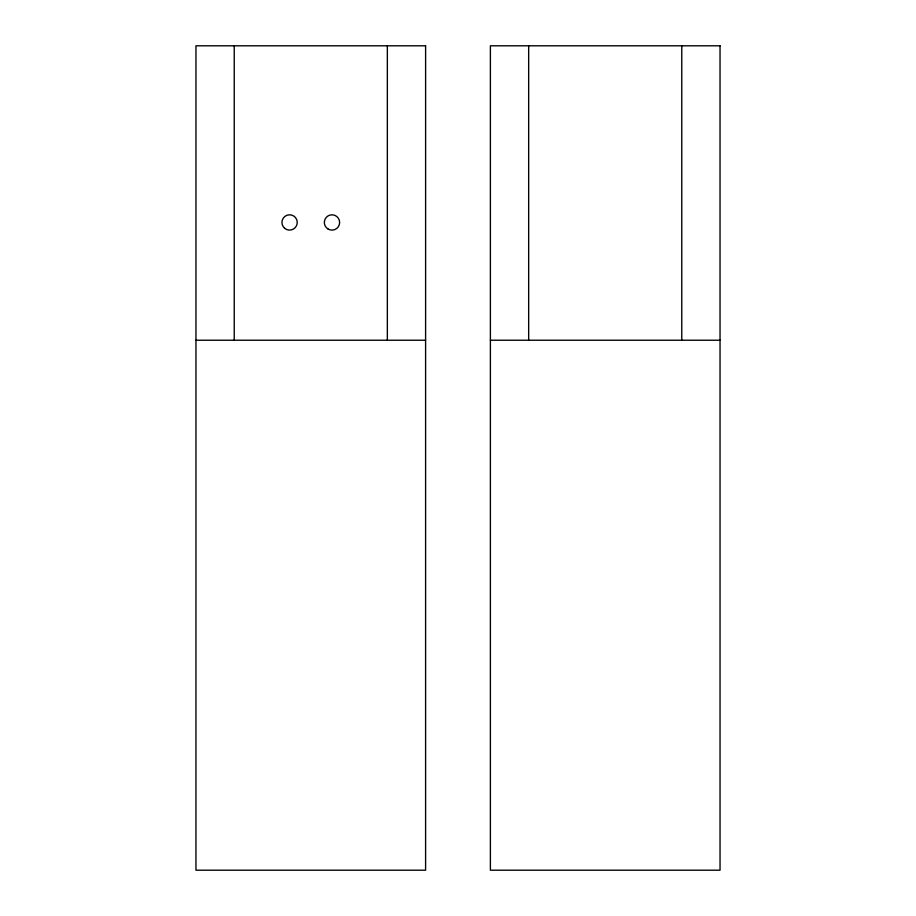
<?xml version="1.0" encoding="UTF-8"?>
<svg xmlns="http://www.w3.org/2000/svg" width="916" height="916" viewBox="0 0 916 916"><rect width="100%" height="100%" fill="white"/><g stroke="black" fill="none" stroke-linecap="round" stroke-linejoin="round"><path stroke-width="1.37" d="M195.967 340.225L425.608 340.225M490.392 340.225L720.045 340.225M681.767 45.8L681.767 340.225M528.669 45.8L528.669 340.225M387.342 45.8L387.342 340.225M234.233 45.8L234.233 340.225M425.608 45.8L195.967 45.8L195.955 870.2L425.596 870.2L425.608 45.8M720.033 45.8L490.392 45.8L490.392 870.2L720.045 870.2L720.033 45.8M284.693 228.336A7.66 7.66 0 0 0 297.127 223.756A7.66 7.66 0 0 0 286.937 215.271A7.66 7.66 0 0 0 284.693 228.336M328.157 229.092A7.66 7.66 0 0 0 339.641 222.462A7.66 7.66 0 0 0 328.157 215.833A7.66 7.66 0 0 0 328.157 229.092"/></g></svg>
